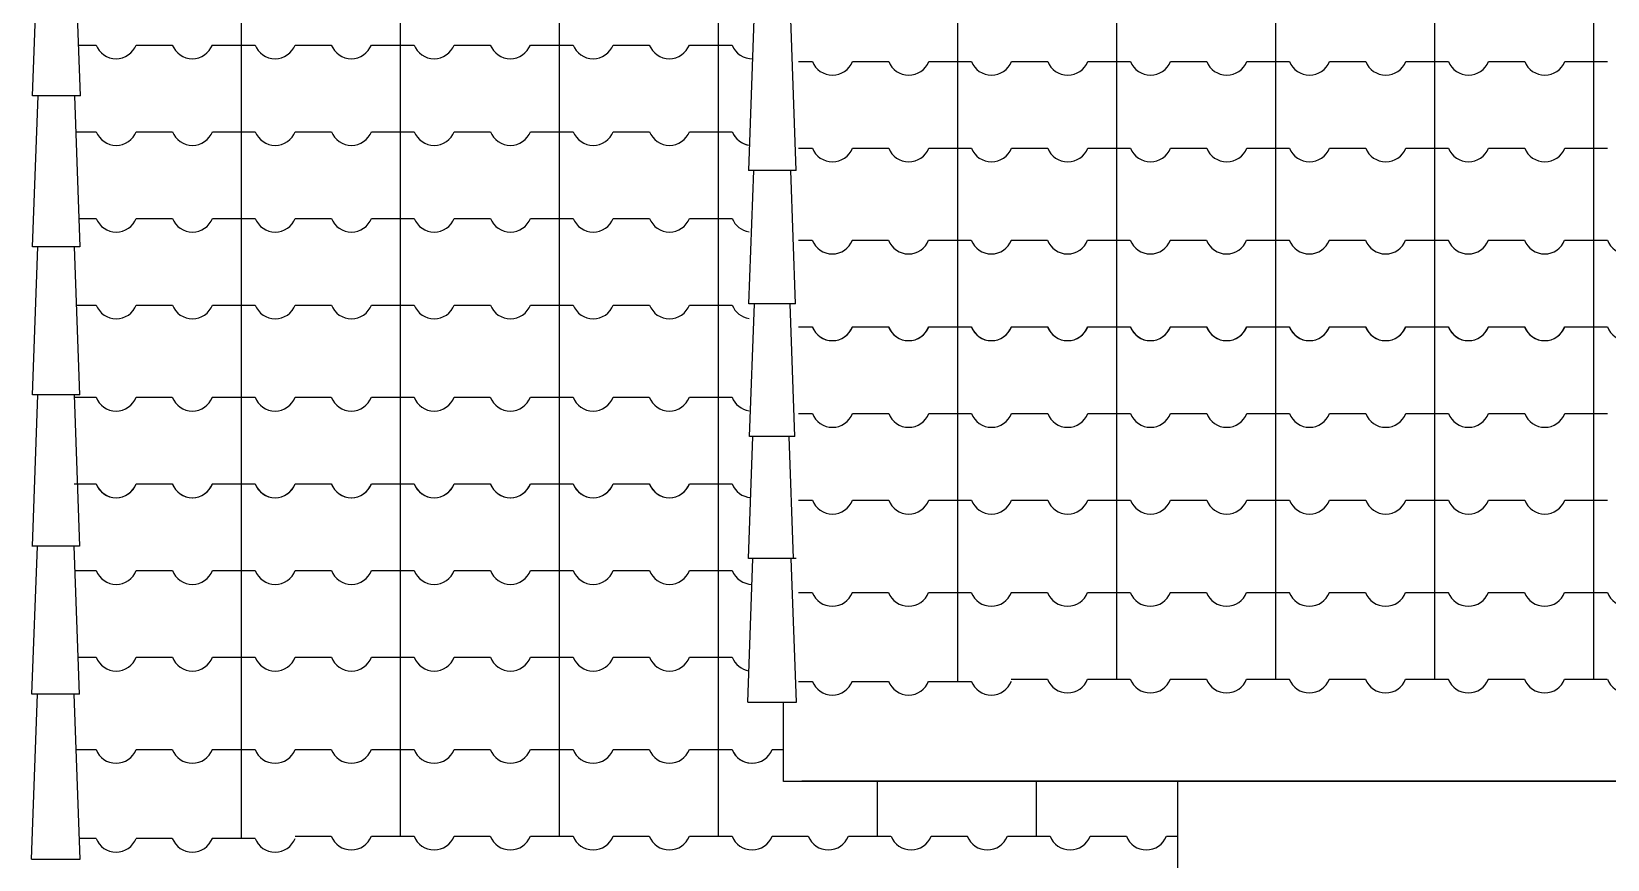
# Model space of a CAD drawing. Extents: x -36 to 60, y 199 to 483.
# Drawn here: x 48.891 to 51.071, y 233.694 to 234.84 of the extents above; entities that cross this region are included whole.
import ezdxf

# ---------------------------------------------------------------- set-up
doc = ezdxf.new("R2010")
doc.units = 0
doc.header["$LTSCALE"] = 20
for name, color, linetype in [('CORTE', 244, 'CONTINUOUS'), ('JANELA', 5, 'CONTINUOUS'), ('VISTAL', 30, 'CONTINUOUS'), ('VISTAP', 244, 'CONTINUOUS')]:
    doc.layers.add(name, color=color, linetype=linetype)

msp = doc.modelspace()

# ---------------------------------------------------------------- linework, layer by layer
at = {"layer": 'CORTE', "color": 1, "linetype": 'CONTINUOUS'}
for p, q in [((50.1719, 235.1666), (50.1719, 234.4313)), ((50.3919, 235.1666), (50.3919, 234.4313)), ((50.6119, 235.1666), (50.6119, 234.4313)), ((50.8319, 235.1666), (50.8319, 234.4313)), ((51.0519, 235.1666), (51.0519, 234.4313)), ((50.8319, 235.0408), (50.8319, 234.4313)), ((49.1809, 234.9492), (49.1809, 234.214)), ((49.4009, 234.9492), (49.4009, 234.214)), ((49.6209, 234.9492), (49.6209, 234.214)), ((49.8409, 234.9492), (49.8409, 234.214)), ((48.9552, 234.8216), (48.9607, 234.8216)), ((48.9607, 234.8216), (48.98, 234.8216)), ((49.0354, 234.8216), (49.0855, 234.8216)), ((49.1409, 234.8216), (49.1807, 234.8216)), ((49.1807, 234.8216), (49.2, 234.8216)), ((49.2554, 234.8216), (49.3055, 234.8216)), ((49.3609, 234.8216), (49.4007, 234.8216)), ((49.4007, 234.8216), (49.42, 234.8216)), ((49.4754, 234.8216), (49.5255, 234.8216)), ((49.5809, 234.8216), (49.6207, 234.8216)), ((49.6207, 234.8216), (49.64, 234.8216)), ((49.6954, 234.8216), (49.7455, 234.8216)), ((49.8009, 234.8216), (49.8407, 234.8216)), ((49.8009, 234.8216), (49.8407, 234.8216)), ((49.8009, 234.8216), (49.8407, 234.8216)), ((49.8407, 234.8216), (49.86, 234.8216)), ((49.8409, 234.8234), (49.8409, 234.214)), ((49.9519, 234.799), (49.9712, 234.799)), ((49.9519, 234.799), (49.9712, 234.799)), ((50.0265, 234.799), (50.0767, 234.799)), ((50.1321, 234.799), (50.1719, 234.799)), ((50.1719, 234.799), (50.1912, 234.799)), ((50.2465, 234.799), (50.2967, 234.799)), ((50.3521, 234.799), (50.3919, 234.799)), ((50.3919, 234.799), (50.4112, 234.799)), ((50.4665, 234.799), (50.5167, 234.799)), ((50.5721, 234.799), (50.6119, 234.799)), ((50.6119, 234.799), (50.6312, 234.799)), ((50.6865, 234.799), (50.7367, 234.799)), ((50.7921, 234.799), (50.8319, 234.799)), ((50.7921, 234.799), (50.8319, 234.799)), ((50.7921, 234.799), (50.8319, 234.799)), ((50.8319, 234.799), (50.8512, 234.799)), ((50.8319, 234.799), (50.8512, 234.799)), ((50.8319, 234.799), (50.8512, 234.799)), ((50.9065, 234.799), (50.9567, 234.799)), ((51.0121, 234.799), (51.0519, 234.799)), ((51.0519, 234.799), (51.0712, 234.799)), ((48.9524, 234.7016), (48.9609, 234.7016)), ((48.9524, 234.7016), (48.9609, 234.7016)), ((48.9524, 234.7016), (48.9609, 234.7016)), ((48.9609, 234.7016), (48.9802, 234.7016)), ((48.9609, 234.7016), (48.9802, 234.7016)), ((48.9609, 234.7016), (48.9802, 234.7016)), ((48.9609, 234.7016), (48.9802, 234.7016)), ((49.0356, 234.7016), (49.0857, 234.7016)), ((49.0356, 234.7016), (49.0857, 234.7016)), ((49.1411, 234.7016), (49.1809, 234.7016)), ((49.1411, 234.7016), (49.1809, 234.7016)), ((49.1809, 234.7016), (49.2002, 234.7016)), ((49.1809, 234.7016), (49.2002, 234.7016)), ((49.2556, 234.7016), (49.3057, 234.7016)), ((49.2556, 234.7016), (49.3057, 234.7016)), ((49.3611, 234.7016), (49.4009, 234.7016)), ((49.3611, 234.7016), (49.4009, 234.7016)), ((49.4009, 234.7016), (49.4202, 234.7016)), ((49.4009, 234.7016), (49.4202, 234.7016)), ((49.4756, 234.7016), (49.5257, 234.7016)), ((49.4756, 234.7016), (49.5257, 234.7016)), ((49.5811, 234.7016), (49.6209, 234.7016)), ((49.5811, 234.7016), (49.6209, 234.7016)), ((49.6209, 234.7016), (49.6402, 234.7016)), ((49.6209, 234.7016), (49.6402, 234.7016)), ((49.6956, 234.7016), (49.7457, 234.7016)), ((49.6956, 234.7016), (49.7457, 234.7016)), ((49.8011, 234.7016), (49.8409, 234.7016)), ((49.8011, 234.7016), (49.8409, 234.7016)), ((49.8011, 234.7016), (49.8409, 234.7016)), ((49.8011, 234.7016), (49.8409, 234.7016)), ((49.8011, 234.7016), (49.8409, 234.7016)), ((49.8011, 234.7016), (49.8409, 234.7016)), ((49.8409, 234.7016), (49.8602, 234.7016)), ((49.8409, 234.7016), (49.8602, 234.7016)), ((49.8409, 234.7016), (49.8602, 234.7016)), ((49.8409, 234.7016), (49.8602, 234.7016)), ((49.8409, 234.7016), (49.8602, 234.7016)), ((49.8409, 234.7016), (49.8602, 234.7016)), ((49.9519, 234.679), (49.9712, 234.679)), ((49.9519, 234.679), (49.9712, 234.679)), ((50.0265, 234.679), (50.0767, 234.679)), ((50.1321, 234.679), (50.1719, 234.679)), ((50.1719, 234.679), (50.1912, 234.679)), ((50.2465, 234.679), (50.2967, 234.679)), ((50.3521, 234.679), (50.3919, 234.679)), ((50.3919, 234.679), (50.4112, 234.679)), ((50.4665, 234.679), (50.5167, 234.679)), ((50.5721, 234.679), (50.6119, 234.679)), ((50.6119, 234.679), (50.6312, 234.679)), ((50.6865, 234.679), (50.7367, 234.679)), ((50.7921, 234.679), (50.8319, 234.679)), ((50.7921, 234.679), (50.8319, 234.679)), ((50.7921, 234.679), (50.8319, 234.679)), ((50.8319, 234.679), (50.8512, 234.679)), ((50.8319, 234.679), (50.8512, 234.679)), ((50.8319, 234.679), (50.8512, 234.679)), ((50.9065, 234.679), (50.9567, 234.679)), ((51.0121, 234.679), (51.0519, 234.679)), ((51.0519, 234.679), (51.0712, 234.679)), ((48.9567, 234.5816), (48.9609, 234.5816)), ((48.9609, 234.5816), (48.9802, 234.5816)), ((48.9609, 234.5816), (48.9802, 234.5816)), ((49.0356, 234.5816), (49.0857, 234.5816)), ((49.1411, 234.5816), (49.1809, 234.5816)), ((49.1809, 234.5816), (49.2002, 234.5816)), ((49.2556, 234.5816), (49.3057, 234.5816)), ((49.3611, 234.5816), (49.4009, 234.5816)), ((49.4009, 234.5816), (49.4202, 234.5816)), ((49.4756, 234.5816), (49.5257, 234.5816)), ((49.5811, 234.5816), (49.6209, 234.5816)), ((49.6209, 234.5816), (49.6402, 234.5816)), ((49.6956, 234.5816), (49.7457, 234.5816)), ((49.8011, 234.5816), (49.8409, 234.5816)), ((49.8011, 234.5816), (49.8409, 234.5816)), ((49.8011, 234.5816), (49.8409, 234.5816)), ((49.8409, 234.5816), (49.8602, 234.5816)), ((49.8409, 234.5816), (49.8602, 234.5816)), ((49.8409, 234.5816), (49.8602, 234.5816)), ((49.9517, 234.5513), (49.971, 234.5513)), ((49.9517, 234.5513), (49.971, 234.5513)), ((50.0263, 234.5513), (50.0765, 234.5513)), ((50.1319, 234.5513), (50.1717, 234.5513)), ((50.1717, 234.5513), (50.191, 234.5513)), ((50.2463, 234.5513), (50.2965, 234.5513)), ((50.3519, 234.5513), (50.3917, 234.5513)), ((50.3917, 234.5513), (50.411, 234.5513)), ((50.4663, 234.5513), (50.5165, 234.5513)), ((50.5719, 234.5513), (50.6117, 234.5513)), ((50.6117, 234.5513), (50.631, 234.5513)), ((50.6863, 234.5513), (50.7365, 234.5513)), ((50.7919, 234.5513), (50.8317, 234.5513)), ((50.7919, 234.5513), (50.8317, 234.5513)), ((50.7919, 234.5513), (50.8317, 234.5513)), ((50.8317, 234.5513), (50.851, 234.5513)), ((50.8317, 234.5513), (50.851, 234.5513)), ((50.8317, 234.5513), (50.851, 234.5513)), ((50.9063, 234.5513), (50.9565, 234.5513)), ((51.0119, 234.5513), (51.0517, 234.5513)), ((51.0517, 234.5513), (51.071, 234.5513)), ((48.9532, 234.4616), (48.9609, 234.4616)), ((48.9609, 234.4616), (48.9802, 234.4616)), ((48.9609, 234.4616), (48.9802, 234.4616)), ((49.0356, 234.4616), (49.0857, 234.4616)), ((49.1411, 234.4616), (49.1809, 234.4616)), ((49.1809, 234.4616), (49.2002, 234.4616)), ((49.2556, 234.4616), (49.3057, 234.4616)), ((49.3611, 234.4616), (49.4009, 234.4616)), ((49.4009, 234.4616), (49.4202, 234.4616)), ((49.4756, 234.4616), (49.5257, 234.4616)), ((49.5811, 234.4616), (49.6209, 234.4616)), ((49.6209, 234.4616), (49.6402, 234.4616)), ((49.6956, 234.4616), (49.7457, 234.4616)), ((49.8011, 234.4616), (49.8409, 234.4616)), ((49.8011, 234.4616), (49.8409, 234.4616)), ((49.8011, 234.4616), (49.8409, 234.4616)), ((49.8409, 234.4616), (49.8602, 234.4616)), ((49.8409, 234.4616), (49.8602, 234.4616)), ((49.8409, 234.4616), (49.8602, 234.4616)), ((49.9517, 234.4313), (49.971, 234.4313)), ((49.9517, 234.4313), (49.971, 234.4313)), ((49.9519, 234.4313), (49.9712, 234.4313)), ((49.9519, 234.4313), (49.9712, 234.4313)), ((50.0263, 234.4313), (50.0765, 234.4313)), ((50.0265, 234.4313), (50.0767, 234.4313)), ((50.1319, 234.4313), (50.1717, 234.4313)), ((50.1321, 234.4313), (50.1719, 234.4313)), ((50.1717, 234.4313), (50.191, 234.4313)), ((50.1719, 234.4313), (50.1719, 233.9437)), ((50.1719, 234.4313), (50.1912, 234.4313)), ((50.2463, 234.4313), (50.2965, 234.4313)), ((50.2465, 234.4313), (50.2967, 234.4313)), ((50.3519, 234.4313), (50.3917, 234.4313)), ((50.3521, 234.4313), (50.3919, 234.4313)), ((50.3917, 234.4313), (50.411, 234.4313)), ((50.3919, 234.4313), (50.3919, 233.9437)), ((50.3919, 234.4313), (50.4112, 234.4313)), ((50.4663, 234.4313), (50.5165, 234.4313)), ((50.4665, 234.4313), (50.5167, 234.4313)), ((50.5719, 234.4313), (50.6117, 234.4313)), ((50.5721, 234.4313), (50.6119, 234.4313)), ((50.6117, 234.4313), (50.631, 234.4313)), ((50.6119, 234.4313), (50.6119, 233.9437)), ((50.6119, 234.4313), (50.6312, 234.4313)), ((50.6863, 234.4313), (50.7365, 234.4313)), ((50.6865, 234.4313), (50.7367, 234.4313)), ((50.7919, 234.4313), (50.8317, 234.4313)), ((50.7919, 234.4313), (50.8317, 234.4313)), ((50.7919, 234.4313), (50.8317, 234.4313)), ((50.7921, 234.4313), (50.8319, 234.4313)), ((50.7921, 234.4313), (50.8319, 234.4313)), ((50.7921, 234.4313), (50.8319, 234.4313)), ((50.8317, 234.4313), (50.851, 234.4313)), ((50.8317, 234.4313), (50.851, 234.4313)), ((50.8317, 234.4313), (50.851, 234.4313)), ((50.8319, 234.4313), (50.8319, 233.9437)), ((50.8319, 234.4313), (50.8319, 233.9437)), ((50.8319, 234.4313), (50.8319, 233.9437)), ((50.8319, 234.4313), (50.8512, 234.4313)), ((50.8319, 234.4313), (50.8512, 234.4313)), ((50.8319, 234.4313), (50.8512, 234.4313)), ((50.9063, 234.4313), (50.9565, 234.4313)), ((50.9065, 234.4313), (50.9567, 234.4313)), ((51.0119, 234.4313), (51.0517, 234.4313)), ((51.0121, 234.4313), (51.0519, 234.4313)), ((51.0517, 234.4313), (51.071, 234.4313)), ((51.0519, 234.4313), (51.0519, 233.9437)), ((51.0519, 234.4313), (51.0712, 234.4313)), ((48.9503, 234.334), (48.9607, 234.334)), ((48.9607, 234.334), (48.98, 234.334)), ((48.9607, 234.334), (48.98, 234.334)), ((49.0354, 234.334), (49.0855, 234.334)), ((49.1409, 234.334), (49.1807, 234.334)), ((49.1807, 234.334), (49.2, 234.334)), ((49.2554, 234.334), (49.3055, 234.334)), ((49.3609, 234.334), (49.4007, 234.334)), ((49.4007, 234.334), (49.42, 234.334)), ((49.4754, 234.334), (49.5255, 234.334)), ((49.5809, 234.334), (49.6207, 234.334)), ((49.6207, 234.334), (49.64, 234.334)), ((49.6954, 234.334), (49.7455, 234.334)), ((49.8009, 234.334), (49.8407, 234.334)), ((49.8009, 234.334), (49.8407, 234.334)), ((49.8009, 234.334), (49.8407, 234.334)), ((49.8407, 234.334), (49.86, 234.334)), ((49.8407, 234.334), (49.86, 234.334)), ((49.8407, 234.334), (49.86, 234.334)), ((50.1719, 234.3435), (50.1719, 233.9406)), ((50.3919, 234.3435), (50.3919, 233.9437)), ((50.6119, 234.3435), (50.6119, 233.9437)), ((49.9519, 234.3113), (49.9712, 234.3113)), ((49.9519, 234.3113), (49.9712, 234.3113)), ((50.0265, 234.3113), (50.0767, 234.3113)), ((50.1321, 234.3113), (50.1719, 234.3113)), ((50.1719, 234.3113), (50.1912, 234.3113)), ((50.2465, 234.3113), (50.2967, 234.3113)), ((50.3521, 234.3113), (50.3919, 234.3113)), ((50.3919, 234.3113), (50.4112, 234.3113)), ((50.4665, 234.3113), (50.5167, 234.3113)), ((50.5721, 234.3113), (50.6119, 234.3113)), ((50.6119, 234.3113), (50.6312, 234.3113)), ((50.6865, 234.3113), (50.7367, 234.3113)), ((50.7921, 234.3113), (50.8319, 234.3113)), ((50.7921, 234.3113), (50.8319, 234.3113)), ((50.7921, 234.3113), (50.8319, 234.3113)), ((50.8319, 234.3113), (50.8512, 234.3113)), ((50.8319, 234.3113), (50.8512, 234.3113)), ((50.8319, 234.3113), (50.8512, 234.3113)), ((50.9065, 234.3113), (50.9567, 234.3113)), ((51.0121, 234.3113), (51.0519, 234.3113)), ((51.0519, 234.3113), (51.0712, 234.3113)), ((48.9498, 234.214), (48.9609, 234.214)), ((48.9546, 234.214), (48.9607, 234.214)), ((48.9607, 234.214), (48.98, 234.214)), ((48.9607, 234.214), (48.98, 234.214)), ((48.9609, 234.214), (48.9802, 234.214)), ((48.9609, 234.214), (48.9802, 234.214)), ((49.0354, 234.214), (49.0855, 234.214)), ((49.0356, 234.214), (49.0857, 234.214)), ((49.1409, 234.214), (49.1807, 234.214)), ((49.1411, 234.214), (49.1809, 234.214)), ((49.1807, 234.214), (49.2, 234.214)), ((49.1809, 234.214), (49.1809, 233.7264)), ((49.1809, 234.214), (49.2002, 234.214)), ((49.2554, 234.214), (49.3055, 234.214)), ((49.2556, 234.214), (49.3057, 234.214)), ((49.3609, 234.214), (49.4007, 234.214)), ((49.3611, 234.214), (49.4009, 234.214)), ((49.4007, 234.214), (49.42, 234.214)), ((49.4009, 234.214), (49.4009, 233.7264)), ((49.4009, 234.214), (49.4202, 234.214)), ((49.4754, 234.214), (49.5255, 234.214)), ((49.4756, 234.214), (49.5257, 234.214)), ((49.5809, 234.214), (49.6207, 234.214)), ((49.5811, 234.214), (49.6209, 234.214)), ((49.6207, 234.214), (49.64, 234.214)), ((49.6209, 234.214), (49.6209, 233.7264)), ((49.6209, 234.214), (49.6402, 234.214)), ((49.6954, 234.214), (49.7455, 234.214)), ((49.6956, 234.214), (49.7457, 234.214)), ((49.8009, 234.214), (49.8407, 234.214)), ((49.8009, 234.214), (49.8407, 234.214)), ((49.8009, 234.214), (49.8407, 234.214)), ((49.8011, 234.214), (49.8409, 234.214)), ((49.8011, 234.214), (49.8409, 234.214)), ((49.8011, 234.214), (49.8409, 234.214)), ((49.8407, 234.214), (49.86, 234.214)), ((49.8407, 234.214), (49.86, 234.214)), ((49.8407, 234.214), (49.86, 234.214)), ((49.8409, 234.214), (49.8409, 233.7264)), ((49.8409, 234.214), (49.8409, 233.7264)), ((49.8409, 234.214), (49.8409, 233.7264)), ((49.8409, 234.214), (49.8602, 234.214)), ((49.8409, 234.214), (49.8602, 234.214)), ((49.8409, 234.214), (49.8602, 234.214)), ((49.9519, 234.1913), (49.9712, 234.1913)), ((49.9519, 234.1913), (49.9712, 234.1913)), ((50.0265, 234.1913), (50.0767, 234.1913)), ((50.1321, 234.1913), (50.1719, 234.1913)), ((50.1719, 234.1913), (50.1912, 234.1913)), ((50.2465, 234.1913), (50.2967, 234.1913)), ((50.3521, 234.1913), (50.3919, 234.1913)), ((50.3919, 234.1913), (50.4112, 234.1913)), ((50.4665, 234.1913), (50.5167, 234.1913)), ((50.5721, 234.1913), (50.6119, 234.1913)), ((50.6119, 234.1913), (50.6312, 234.1913)), ((50.6865, 234.1913), (50.7367, 234.1913)), ((50.7921, 234.1913), (50.8319, 234.1913)), ((50.7921, 234.1913), (50.8319, 234.1913)), ((50.7921, 234.1913), (50.8319, 234.1913)), ((50.8319, 234.1913), (50.8512, 234.1913)), ((50.8319, 234.1913), (50.8512, 234.1913)), ((50.8319, 234.1913), (50.8512, 234.1913)), ((50.9065, 234.1913), (50.9567, 234.1913)), ((51.0121, 234.1913), (51.0519, 234.1913)), ((51.0519, 234.1913), (51.0712, 234.1913)), ((49.1809, 234.1262), (49.1809, 233.7233)), ((49.4009, 234.1262), (49.4009, 233.7264)), ((49.6209, 234.1262), (49.6209, 233.7264)), ((48.9511, 234.094), (48.9609, 234.094)), ((48.9609, 234.094), (48.9802, 234.094)), ((48.9609, 234.094), (48.9802, 234.094)), ((49.0356, 234.094), (49.0857, 234.094)), ((49.1411, 234.094), (49.1809, 234.094)), ((49.1809, 234.094), (49.2002, 234.094)), ((49.2556, 234.094), (49.3057, 234.094)), ((49.3611, 234.094), (49.4009, 234.094)), ((49.4009, 234.094), (49.4202, 234.094)), ((49.4756, 234.094), (49.5257, 234.094)), ((49.5811, 234.094), (49.6209, 234.094)), ((49.6209, 234.094), (49.6402, 234.094)), ((49.6956, 234.094), (49.7457, 234.094)), ((49.8011, 234.094), (49.8409, 234.094)), ((49.8011, 234.094), (49.8409, 234.094)), ((49.8011, 234.094), (49.8409, 234.094)), ((49.8409, 234.094), (49.8602, 234.094)), ((49.8409, 234.094), (49.8602, 234.094)), ((49.8409, 234.094), (49.8602, 234.094)), ((49.9517, 234.0637), (49.971, 234.0637)), ((49.9517, 234.0637), (49.971, 234.0637)), ((50.0263, 234.0637), (50.0765, 234.0637)), ((50.1319, 234.0637), (50.1717, 234.0637)), ((50.1717, 234.0637), (50.191, 234.0637)), ((50.2463, 234.0637), (50.2965, 234.0637)), ((50.3519, 234.0637), (50.3917, 234.0637)), ((50.3917, 234.0637), (50.411, 234.0637)), ((50.4663, 234.0637), (50.5165, 234.0637)), ((50.5719, 234.0637), (50.6117, 234.0637)), ((50.6117, 234.0637), (50.631, 234.0637)), ((50.6863, 234.0637), (50.7365, 234.0637)), ((50.7919, 234.0637), (50.8317, 234.0637)), ((50.7919, 234.0637), (50.8317, 234.0637)), ((50.7919, 234.0637), (50.8317, 234.0637)), ((50.8317, 234.0637), (50.851, 234.0637)), ((50.8317, 234.0637), (50.851, 234.0637)), ((50.8317, 234.0637), (50.851, 234.0637)), ((50.9063, 234.0637), (50.9565, 234.0637)), ((51.0119, 234.0637), (51.0517, 234.0637)), ((51.0517, 234.0637), (51.071, 234.0637)), ((48.9555, 233.974), (48.9609, 233.974)), ((48.9609, 233.974), (48.9802, 233.974)), ((48.9609, 233.974), (48.9802, 233.974)), ((49.0356, 233.974), (49.0857, 233.974)), ((49.1411, 233.974), (49.1809, 233.974)), ((49.1809, 233.974), (49.2002, 233.974)), ((49.2556, 233.974), (49.3057, 233.974)), ((49.3611, 233.974), (49.4009, 233.974)), ((49.4009, 233.974), (49.4202, 233.974)), ((49.4756, 233.974), (49.5257, 233.974)), ((49.5811, 233.974), (49.6209, 233.974)), ((49.6209, 233.974), (49.6402, 233.974)), ((49.6956, 233.974), (49.7457, 233.974)), ((49.8011, 233.974), (49.8409, 233.974)), ((49.8011, 233.974), (49.8409, 233.974)), ((49.8011, 233.974), (49.8409, 233.974)), ((49.8409, 233.974), (49.8602, 233.974)), ((49.8409, 233.974), (49.8602, 233.974)), ((49.8409, 233.974), (49.8602, 233.974)), ((49.9517, 233.9406), (49.971, 233.9406)), ((49.9517, 233.9406), (49.971, 233.9406)), ((50.0263, 233.9406), (50.0765, 233.9406)), ((50.1319, 233.9406), (50.1717, 233.9406)), ((50.1717, 233.9406), (50.191, 233.9406)), ((50.2463, 233.9437), (50.2965, 233.9437)), ((50.3519, 233.9437), (50.3917, 233.9437)), ((50.3917, 233.9437), (50.411, 233.9437)), ((50.4663, 233.9437), (50.5165, 233.9437)), ((50.5719, 233.9437), (50.6117, 233.9437)), ((50.6117, 233.9437), (50.631, 233.9437)), ((50.6863, 233.9437), (50.7365, 233.9437)), ((50.7919, 233.9437), (50.8317, 233.9437)), ((50.8317, 233.9437), (50.851, 233.9437)), ((50.9063, 233.9437), (50.9565, 233.9437)), ((51.0119, 233.9437), (51.0517, 233.9437)), ((51.0515, 233.9437), (51.0708, 233.9437)), ((48.9525, 233.8464), (48.9607, 233.8464)), ((48.9607, 233.8464), (48.98, 233.8464)), ((48.9607, 233.8464), (48.98, 233.8464)), ((49.0354, 233.8464), (49.0855, 233.8464)), ((49.1409, 233.8464), (49.1807, 233.8464)), ((49.1807, 233.8464), (49.2, 233.8464)), ((49.2554, 233.8464), (49.3055, 233.8464)), ((49.3609, 233.8464), (49.4007, 233.8464)), ((49.4007, 233.8464), (49.42, 233.8464)), ((49.4754, 233.8464), (49.5255, 233.8464)), ((49.5809, 233.8464), (49.6207, 233.8464)), ((49.6207, 233.8464), (49.64, 233.8464)), ((49.6954, 233.8464), (49.7455, 233.8464)), ((49.8009, 233.8464), (49.8407, 233.8464)), ((49.8009, 233.8464), (49.8407, 233.8464)), ((49.8009, 233.8464), (49.8407, 233.8464)), ((49.8407, 233.8464), (49.86, 233.8464)), ((49.8407, 233.8464), (49.86, 233.8464)), ((49.8407, 233.8464), (49.86, 233.8464)), ((49.9154, 233.8464), (49.9311, 233.8464)), ((50.0609, 233.803), (50.0609, 233.7264)), ((50.2809, 233.803), (50.2809, 233.7264)), ((48.9569, 233.7233), (48.9607, 233.7233)), ((48.9607, 233.7233), (48.98, 233.7233)), ((48.9607, 233.7233), (48.98, 233.7233)), ((49.0354, 233.7233), (49.0855, 233.7233)), ((49.1409, 233.7233), (49.1807, 233.7233)), ((49.1807, 233.7233), (49.2, 233.7233)), ((49.2554, 233.7264), (49.3055, 233.7264)), ((49.3609, 233.7264), (49.4007, 233.7264)), ((49.4007, 233.7264), (49.42, 233.7264)), ((49.4754, 233.7264), (49.5255, 233.7264)), ((49.5809, 233.7264), (49.6207, 233.7264)), ((49.6207, 233.7264), (49.64, 233.7264)), ((49.6954, 233.7264), (49.7455, 233.7264)), ((49.8009, 233.7264), (49.8407, 233.7264)), ((49.8407, 233.7264), (49.86, 233.7264)), ((49.9154, 233.7264), (49.9655, 233.7264)), ((50.0209, 233.7264), (50.0607, 233.7264)), ((50.0605, 233.7264), (50.0798, 233.7264)), ((50.1354, 233.7264), (50.1855, 233.7264)), ((50.2409, 233.7264), (50.2807, 233.7264)), ((50.2807, 233.7264), (50.3, 233.7264)), ((50.3554, 233.7264), (50.4055, 233.7264)), ((50.4609, 233.7264), (50.4765, 233.7264))]:
    msp.add_line(p, q, dxfattribs=at)
for centre, end in [((49.0077, 234.8323), 338.9483), ((49.1132, 234.8323), 338.9483), ((49.2277, 234.8323), 338.9483), ((49.3332, 234.8323), 338.9483), ((49.4477, 234.8323), 338.9483), ((49.5532, 234.8323), 338.9483), ((49.6677, 234.8323), 338.9483), ((49.7732, 234.8323), 338.9483), ((49.8877, 234.8323), 271.8544), ((49.9989, 234.8096), 338.9483), ((50.1044, 234.8096), 338.9483), ((50.2189, 234.8096), 338.9483), ((50.3244, 234.8096), 338.9483), ((50.4389, 234.8096), 338.9483), ((50.5444, 234.8096), 338.9483), ((50.6589, 234.8096), 338.9483), ((50.7644, 234.8096), 338.9483), ((50.8789, 234.8096), 338.9483), ((50.9844, 234.8096), 338.9483), ((49.0079, 234.7123), 338.9483), ((49.0079, 234.7123), 338.9483), ((49.1134, 234.7123), 338.9483), ((49.1134, 234.7123), 338.9483), ((49.2279, 234.7123), 338.9483), ((49.2279, 234.7123), 338.9483), ((49.3334, 234.7123), 338.9483), ((49.3334, 234.7123), 338.9483), ((49.4479, 234.7123), 338.9483), ((49.4479, 234.7123), 338.9483), ((49.5534, 234.7123), 338.9483), ((49.5534, 234.7123), 338.9483), ((49.6679, 234.7123), 338.9483), ((49.6679, 234.7123), 338.9483), ((49.7734, 234.7123), 338.9483), ((49.7734, 234.7123), 338.9483), ((49.8879, 234.7123), 261.4373), ((49.8879, 234.7123), 263.1322), ((49.9989, 234.6896), 338.9483), ((50.1044, 234.6896), 338.9483), ((50.2189, 234.6896), 338.9483), ((50.3244, 234.6896), 338.9483), ((50.4389, 234.6896), 338.9483), ((50.5444, 234.6896), 338.9483), ((50.6589, 234.6896), 338.9483), ((50.7644, 234.6896), 338.9483), ((50.8789, 234.6896), 338.9483), ((50.9844, 234.6896), 338.9483), ((49.0079, 234.5923), 338.9483), ((49.1134, 234.5923), 338.9483), ((49.2279, 234.5923), 338.9483), ((49.3334, 234.5923), 338.9483), ((49.4479, 234.5923), 338.9483), ((49.5534, 234.5923), 338.9483), ((49.6679, 234.5923), 338.9483), ((49.7734, 234.5923), 338.9483), ((49.8879, 234.5923), 261.4373), ((49.9987, 234.562), 338.9483), ((50.1042, 234.562), 338.9483), ((50.2187, 234.562), 338.9483), ((50.3242, 234.562), 338.9483), ((50.4387, 234.562), 338.9483), ((50.5442, 234.562), 338.9483), ((50.6587, 234.562), 338.9483), ((50.7642, 234.562), 338.9483), ((50.8787, 234.562), 338.9483), ((50.9842, 234.562), 338.9483), ((51.0987, 234.562), 338.9483), ((49.0079, 234.4723), 338.9483), ((49.1134, 234.4723), 338.9483), ((49.2279, 234.4723), 338.9483), ((49.3334, 234.4723), 338.9483), ((49.4479, 234.4723), 338.9483), ((49.5534, 234.4723), 338.9483), ((49.6679, 234.4723), 338.9483), ((49.7734, 234.4723), 338.9483), ((49.8879, 234.4723), 261.4373), ((49.9987, 234.442), 338.9483), ((49.9989, 234.442), 338.9483), ((50.1042, 234.442), 338.9483), ((50.1044, 234.442), 338.9483), ((50.2187, 234.442), 338.9483), ((50.2189, 234.442), 338.9483), ((50.3242, 234.442), 338.9483), ((50.3244, 234.442), 338.9483), ((50.4387, 234.442), 338.9483), ((50.4389, 234.442), 338.9483), ((50.5442, 234.442), 338.9483), ((50.5444, 234.442), 338.9483), ((50.6587, 234.442), 338.9483), ((50.6589, 234.442), 338.9483), ((50.7642, 234.442), 338.9483), ((50.7644, 234.442), 338.9483), ((50.8787, 234.442), 338.9483), ((50.8789, 234.442), 338.9483), ((50.9842, 234.442), 338.9483), ((50.9844, 234.442), 338.9483), ((51.0987, 234.442), 338.9483), ((49.0077, 234.3446), 338.9483), ((49.1132, 234.3446), 338.9483), ((49.2277, 234.3446), 338.9483), ((49.3332, 234.3446), 338.9483), ((49.4477, 234.3446), 338.9483), ((49.5532, 234.3446), 338.9483), ((49.6677, 234.3446), 338.9483), ((49.7732, 234.3446), 338.9483), ((49.8877, 234.3446), 261.8192), ((49.9989, 234.322), 338.9483), ((50.1044, 234.322), 338.9483), ((50.2189, 234.322), 338.9483), ((50.3244, 234.322), 338.9483), ((50.4389, 234.322), 338.9483), ((50.5444, 234.322), 338.9483), ((50.6589, 234.322), 338.9483), ((50.7644, 234.322), 338.9483), ((50.8789, 234.322), 338.9483), ((50.9844, 234.322), 338.9483), ((49.0077, 234.2246), 338.9483), ((49.0079, 234.2246), 338.9483), ((49.1132, 234.2246), 338.9483), ((49.1134, 234.2246), 338.9483), ((49.2277, 234.2246), 338.9483), ((49.2279, 234.2246), 338.9483), ((49.3332, 234.2246), 338.9483), ((49.3334, 234.2246), 338.9483), ((49.4477, 234.2246), 338.9483), ((49.4479, 234.2246), 338.9483), ((49.5532, 234.2246), 338.9483), ((49.5534, 234.2246), 338.9483), ((49.6677, 234.2246), 338.9483), ((49.6679, 234.2246), 338.9483), ((49.7732, 234.2246), 338.9483), ((49.7734, 234.2246), 338.9483), ((49.8879, 234.2246), 265.7371), ((49.9989, 234.202), 338.9483), ((50.1044, 234.202), 338.9483), ((50.2189, 234.202), 338.9483), ((50.3244, 234.202), 338.9483), ((50.4389, 234.202), 338.9483), ((50.5444, 234.202), 338.9483), ((50.6589, 234.202), 338.9483), ((50.7644, 234.202), 338.9483), ((50.8789, 234.202), 338.9483), ((50.9844, 234.202), 338.9483), ((49.0079, 234.1046), 338.9483), ((49.1134, 234.1046), 338.9483), ((49.2279, 234.1046), 338.9483), ((49.3334, 234.1046), 338.9483), ((49.4479, 234.1046), 338.9483), ((49.5534, 234.1046), 338.9483), ((49.6679, 234.1046), 338.9483), ((49.7734, 234.1046), 338.9483), ((49.8879, 234.1046), 269.4996), ((49.9987, 234.0744), 338.9483), ((50.1042, 234.0744), 338.9483), ((50.2187, 234.0744), 338.9483), ((50.3242, 234.0744), 338.9483), ((50.4387, 234.0744), 338.9483), ((50.5442, 234.0744), 338.9483), ((50.6587, 234.0744), 338.9483), ((50.7642, 234.0744), 338.9483), ((50.8787, 234.0744), 338.9483), ((50.9842, 234.0744), 338.9483), ((51.0987, 234.0744), 338.9483), ((49.0079, 233.9846), 338.9483), ((49.1134, 233.9846), 338.9483), ((49.2279, 233.9846), 338.9483), ((49.3334, 233.9846), 338.9483), ((49.4479, 233.9846), 338.9483), ((49.5534, 233.9846), 338.9483), ((49.6679, 233.9846), 338.9483), ((49.7734, 233.9846), 338.9483), ((49.8879, 233.9846), 261.1476), ((49.9987, 233.9513), 338.9483), ((50.1042, 233.9513), 338.9483), ((50.2187, 233.9513), 338.9483), ((50.3242, 233.9544), 338.9483), ((50.4387, 233.9544), 338.9483), ((50.5442, 233.9544), 338.9483), ((50.6587, 233.9544), 338.9483), ((50.7642, 233.9544), 338.9483), ((50.8787, 233.9544), 338.9483), ((50.9842, 233.9544), 338.9483), ((51.0987, 233.9544), 338.9483), ((49.0077, 233.857), 338.9483), ((49.1132, 233.857), 338.9483), ((49.2277, 233.857), 338.9483), ((49.3332, 233.857), 338.9483), ((49.4477, 233.857), 338.9483), ((49.5532, 233.857), 338.9483), ((49.6677, 233.857), 338.9483), ((49.7732, 233.857), 338.9483), ((49.8877, 233.857), 338.9483), ((49.8877, 233.857), 277.7689), ((49.0077, 233.7339), 338.9483), ((49.1132, 233.7339), 338.9483), ((49.2277, 233.7339), 338.9483), ((49.3332, 233.737), 338.9483), ((49.4477, 233.737), 338.9483), ((49.5532, 233.737), 338.9483), ((49.6677, 233.737), 338.9483), ((49.7732, 233.737), 338.9483), ((49.8877, 233.737), 338.9483), ((49.9932, 233.737), 338.9483), ((50.1077, 233.737), 338.9483), ((50.2132, 233.737), 338.9483), ((50.3277, 233.737), 338.9483), ((50.4332, 233.737), 338.9483)]:
    msp.add_arc(centre, 0.0297, 201.0517, end, dxfattribs=at)
at = {"layer": 'JANELA', "color": 1}
for p, q in [((49.8817, 233.9117), (49.949, 233.9118)), ((49.9311, 233.8021), (49.9311, 233.9109)), ((48.8907, 233.6944), (48.958, 233.6944))]:
    msp.add_line(p, q, dxfattribs=at)
at = {"layer": 'VISTAL', "color": 1, "linetype": 'CONTINUOUS'}
msp.add_line((56.7846, 233.8021), (49.9311, 233.8021), dxfattribs=at)
at = {"layer": 'VISTAL', "linetype": 'CONTINUOUS'}
msp.add_line((49.9565, 233.803), (59.5279, 233.803), dxfattribs=at)
at = {"layer": 'VISTAP', "color": 1, "linetype": 'CONTINUOUS'}
for p, q in [((48.8923, 234.7513), (48.8993, 234.9465)), ((48.9583, 234.7513), (48.9512, 234.9465)), ((49.8831, 234.648), (49.8906, 234.8572)), ((49.9489, 234.648), (49.9414, 234.8572)), ((48.9583, 234.7513), (48.8923, 234.7513)), ((48.8923, 234.5421), (48.8998, 234.7513)), ((48.9582, 234.5421), (48.9506, 234.7513)), ((49.9485, 234.648), (49.8826, 234.648)), ((49.8834, 234.4634), (49.89, 234.648)), ((49.9478, 234.4634), (49.9411, 234.648)), ((48.9577, 234.5421), (48.8919, 234.5421)), ((48.8919, 234.3371), (48.8993, 234.5421)), ((48.9577, 234.3371), (48.9504, 234.5421)), ((49.9478, 234.4634), (49.8834, 234.4634)), ((49.8843, 234.2794), (49.8909, 234.4634)), ((49.9468, 234.2794), (49.9402, 234.4634)), ((48.9577, 234.3371), (48.8919, 234.3371)), ((48.8919, 234.1278), (48.8994, 234.3371)), ((48.9577, 234.1278), (48.9502, 234.3371)), ((49.8826, 234.1108), (49.8887, 234.2794)), ((49.9468, 234.2794), (49.8843, 234.2794)), ((49.9452, 234.1108), (49.9391, 234.2794)), ((48.8914, 233.9228), (48.8988, 234.1278)), ((48.9573, 234.1278), (48.8914, 234.1278)), ((48.9573, 233.9228), (48.9499, 234.1278)), ((49.8817, 233.9117), (49.8889, 234.1108)), ((49.9485, 234.1108), (49.8826, 234.1108)), ((49.949, 233.9118), (49.9418, 234.1108)), ((48.8907, 233.6944), (48.899, 233.9228)), ((48.9573, 233.9228), (48.8914, 233.9228)), ((48.958, 233.6944), (48.9498, 233.9228))]:
    msp.add_line(p, q, dxfattribs=at)
at = {"layer": 'VISTAP', "linetype": 'CONTINUOUS'}
msp.add_line((50.4765, 233.803), (50.4765, 231.2868), dxfattribs=at)

doc.saveas('drawing.dxf')
